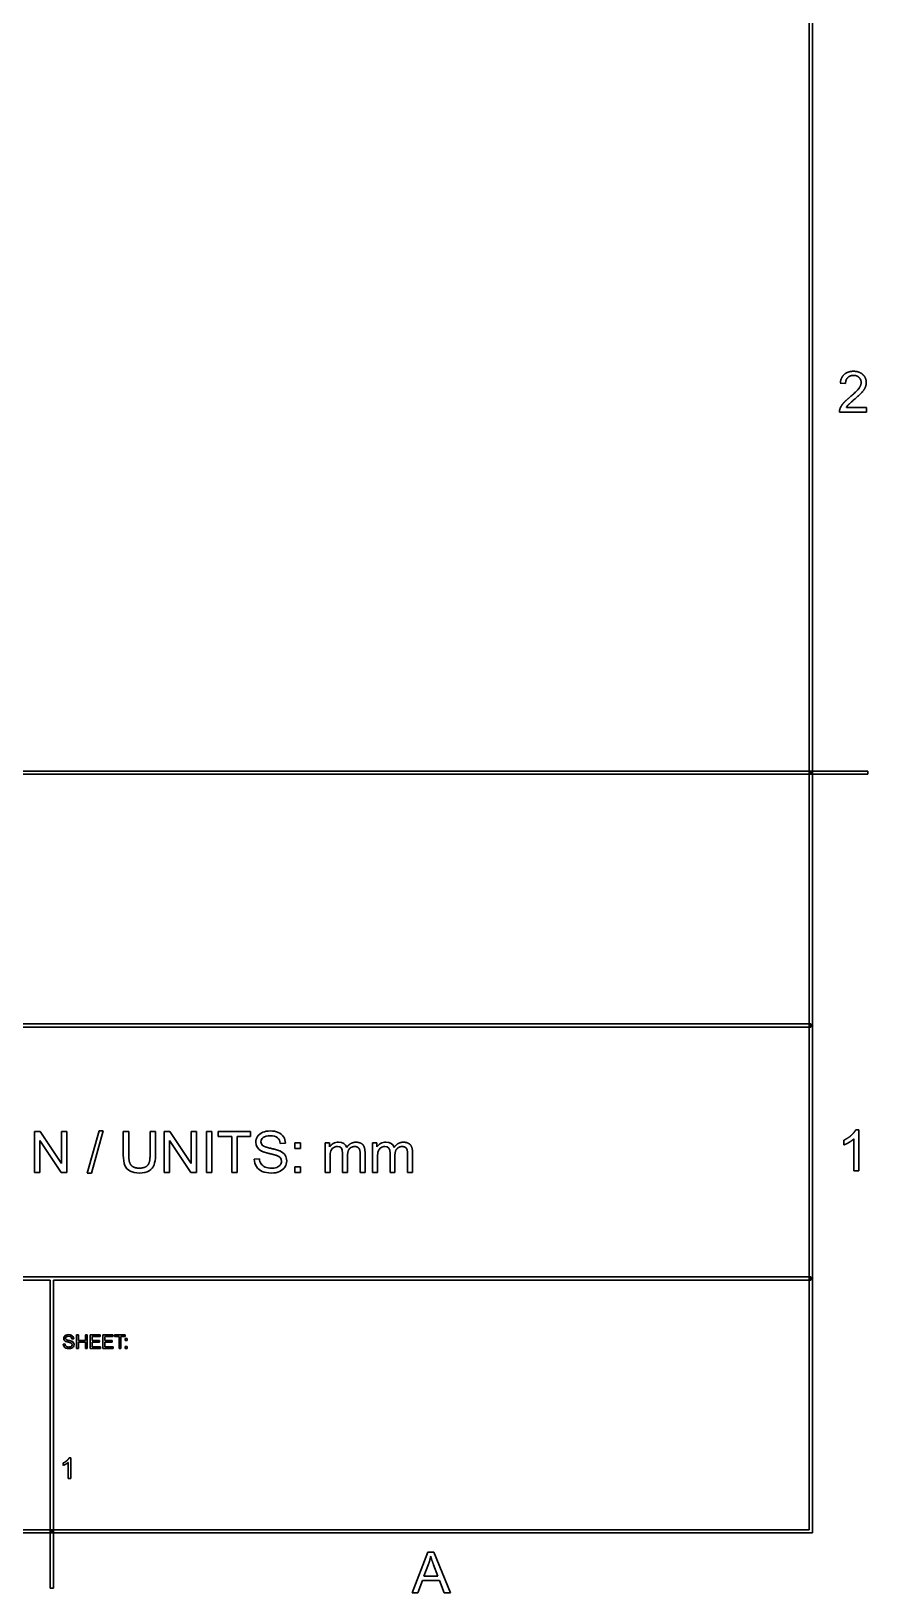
# Model space of a CAD drawing. Header units: millimetres. Extents: x -205 to 205, y -139 to 139.
# Drawn here: x 131.5 to 205, y -138.7 to -1.5 of the extents above; entities that cross this region are included whole.
import ezdxf

# ---------------------------------------------------------------- set-up
doc = ezdxf.new("R2010")
doc.units = ezdxf.units.MM
doc.layers.add('visible', color=7, linetype='Continuous', lineweight=30)

msp = doc.modelspace()

# ---------------------------------------------------------------- linework, layer by layer
at = {"layer": 'visible'}
for p, q in [((199.86, 133.19), (199.86, -133.19)), ((200.14, -133.47), (200.14, 133.47)), ((202.59, -32.43), (203.05, -32.47)), ((202.51, -34.98), (204.88, -34.98)), ((204.88, -34.56), (203.12, -34.56)), ((204.88, -34.98), (204.88, -34.56)), ((200, -66.53), (-0.14, -66.53)), ((66.81, -66.81), (200, -66.81)), ((205, -66.53), (200, -66.53)), ((200, -66.53), (200, -66.81)), ((200, -66.81), (200, -66.53)), ((200, -66.81), (205, -66.81)), ((205, -66.81), (205, -66.53)), ((200, -88.75), (66.81, -88.75)), ((66.81, -89.03), (200, -89.03)), ((200, -89.03), (200, -88.75)), ((131.82, -98.21), (131.82, -101.79)), ((132.31, -98.21), (131.82, -98.21)), ((134.19, -101.02), (132.31, -98.21)), ((134.19, -98.21), (134.19, -101.02)), ((134.64, -98.21), (134.19, -98.21)), ((134.64, -101.79), (134.64, -98.21)), ((137.48, -98.15), (136.44, -101.85)), ((136.8, -101.85), (137.83, -98.15)), ((137.83, -98.15), (137.48, -98.15)), ((139.61, -98.21), (139.61, -100.28)), ((140.09, -98.21), (139.61, -98.21)), ((140.09, -100.28), (140.09, -98.21)), ((141.96, -98.21), (141.96, -100.28)), ((142.43, -98.21), (141.96, -98.21)), ((142.43, -100.28), (142.43, -98.21)), ((143.21, -98.21), (143.21, -101.79)), ((143.7, -98.21), (143.21, -98.21)), ((145.58, -101.02), (143.7, -98.21)), ((145.58, -98.21), (145.58, -101.02)), ((146.03, -98.21), (145.58, -98.21)), ((146.03, -101.79), (146.03, -98.21)), ((146.91, -98.21), (146.91, -101.79)), ((147.38, -98.21), (146.91, -98.21)), ((147.38, -101.79), (147.38, -98.21)), ((147.95, -98.21), (147.95, -98.63)), ((150.79, -98.21), (147.95, -98.21)), ((147.95, -98.63), (149.13, -98.63)), ((149.13, -98.63), (149.13, -101.79)), ((149.6, -98.63), (150.79, -98.63)), ((149.6, -101.79), (149.6, -98.63)), ((150.79, -98.63), (150.79, -98.21)), ((204.22, -98.06), (203.94, -98.06)), ((204.22, -101.65), (204.22, -98.06)), ((132.28, -98.98), (134.16, -101.79)), ((132.28, -101.79), (132.28, -98.98)), ((143.67, -98.98), (145.55, -101.79)), ((143.67, -101.79), (143.67, -98.98)), ((153.4, -99.25), (153.85, -99.22)), ((154.67, -99.2), (154.67, -99.7)), ((155.17, -99.2), (154.67, -99.2)), ((154.67, -99.7), (155.17, -99.7)), ((155.17, -99.7), (155.17, -99.2)), ((157.33, -99.2), (157.33, -101.79)), ((157.72, -99.2), (157.33, -99.2)), ((157.72, -99.56), (157.72, -99.2)), ((158.87, -100.11), (158.87, -101.79)), ((160.41, -100.16), (160.41, -101.79)), ((160.84, -101.79), (160.84, -100.01)), ((161.49, -99.2), (161.49, -101.79)), ((161.89, -99.2), (161.49, -99.2)), ((161.89, -99.56), (161.89, -99.2)), ((163.04, -100.11), (163.04, -101.79)), ((164.57, -100.16), (164.57, -101.79)), ((165.01, -101.79), (165.01, -100.01)), ((202.9, -98.96), (202.9, -99.38)), ((203.78, -98.85), (203.78, -101.65)), ((151.56, -100.6), (151.11, -100.64)), ((154.67, -101.29), (154.67, -101.79)), ((155.17, -101.29), (154.67, -101.29)), ((155.17, -101.79), (155.17, -101.29)), ((157.77, -101.79), (157.77, -100.45)), ((159.31, -101.79), (159.31, -100.28)), ((161.93, -101.79), (161.93, -100.45)), ((163.47, -101.79), (163.47, -100.28)), ((131.82, -101.79), (132.28, -101.79)), ((134.16, -101.79), (134.64, -101.79)), ((136.44, -101.85), (136.8, -101.85)), ((143.21, -101.79), (143.67, -101.79)), ((145.55, -101.79), (146.03, -101.79)), ((146.91, -101.79), (147.38, -101.79)), ((149.13, -101.79), (149.6, -101.79)), ((154.67, -101.79), (155.17, -101.79)), ((157.33, -101.79), (157.77, -101.79)), ((158.87, -101.79), (159.31, -101.79)), ((160.41, -101.79), (160.84, -101.79)), ((161.49, -101.79), (161.93, -101.79)), ((163.04, -101.79), (163.47, -101.79)), ((164.57, -101.79), (165.01, -101.79)), ((203.78, -101.65), (204.22, -101.65)), ((200, -110.97), (66.81, -110.97)), ((200, -111.25), (200, -110.97)), ((66.81, -111.25), (133.19, -111.25)), ((133.19, -111.25), (133.19, -133.33)), ((133.47, -133.33), (133.47, -111.25)), ((133.47, -111.25), (200, -111.25)), ((135.1, -116.42), (135.25, -116.41)), ((135.5, -116.07), (135.5, -117.26)), ((135.66, -116.07), (135.5, -116.07)), ((135.66, -116.56), (135.66, -116.07)), ((136.28, -116.56), (135.66, -116.56)), ((136.28, -116.07), (136.28, -116.56)), ((136.44, -116.07), (136.28, -116.07)), ((136.44, -117.26), (136.44, -116.07)), ((136.71, -116.07), (136.71, -117.26)), ((137.57, -116.07), (136.71, -116.07)), ((136.86, -116.21), (137.57, -116.21)), ((136.86, -116.58), (136.86, -116.21)), ((137.52, -116.58), (136.86, -116.58)), ((137.52, -116.72), (137.52, -116.58)), ((137.57, -116.21), (137.57, -116.07)), ((137.82, -116.07), (137.82, -117.26)), ((138.68, -116.07), (137.82, -116.07)), ((137.98, -116.21), (138.68, -116.21)), ((137.98, -116.58), (137.98, -116.21)), ((138.64, -116.58), (137.98, -116.58)), ((138.64, -116.72), (138.64, -116.58)), ((138.68, -116.21), (138.68, -116.07)), ((138.84, -116.07), (138.84, -116.21)), ((139.78, -116.07), (138.84, -116.07)), ((138.84, -116.21), (139.23, -116.21)), ((139.23, -116.21), (139.23, -117.26)), ((139.39, -116.21), (139.78, -116.21)), ((139.39, -117.26), (139.39, -116.21)), ((139.78, -116.21), (139.78, -116.07)), ((139.78, -116.4), (139.78, -116.57)), ((139.95, -116.4), (139.78, -116.4)), ((139.78, -116.57), (139.95, -116.57)), ((139.95, -116.57), (139.95, -116.4)), ((134.48, -116.87), (134.33, -116.88)), ((135.5, -117.26), (135.66, -117.26)), ((135.66, -116.7), (136.28, -116.7)), ((135.66, -117.26), (135.66, -116.7)), ((136.28, -116.7), (136.28, -117.26)), ((136.28, -117.26), (136.44, -117.26)), ((136.71, -117.26), (137.6, -117.26)), ((136.86, -116.72), (137.52, -116.72)), ((136.86, -117.12), (136.86, -116.72)), ((137.6, -117.12), (136.86, -117.12)), ((137.6, -117.26), (137.6, -117.12)), ((137.82, -117.26), (138.71, -117.26)), ((137.98, -116.72), (138.64, -116.72)), ((137.98, -117.12), (137.98, -116.72)), ((138.71, -117.12), (137.98, -117.12)), ((138.71, -117.26), (138.71, -117.12)), ((139.23, -117.26), (139.39, -117.26)), ((139.78, -117.1), (139.78, -117.26)), ((139.95, -117.1), (139.78, -117.1)), ((139.78, -117.26), (139.95, -117.26)), ((139.95, -117.26), (139.95, -117.1)), ((134.33, -127.33), (134.33, -127.54)), ((134.77, -127.28), (134.77, -128.68)), ((134.99, -126.88), (134.85, -126.88)), ((134.99, -128.68), (134.99, -126.88)), ((134.77, -128.68), (134.99, -128.68)), ((-200.14, -133.47), (200.14, -133.47)), ((199.86, -133.19), (-199.86, -133.19)), ((133.47, -133.33), (133.19, -133.33)), ((133.19, -133.33), (133.19, -138.33)), ((133.19, -133.33), (133.47, -133.33)), ((133.47, -138.33), (133.47, -133.33)), ((166.37, -135.16), (164.99, -138.73)), ((166.88, -135.16), (166.37, -135.16)), ((168.34, -138.73), (166.88, -135.16)), ((166.02, -137.27), (166.42, -136.22)), ((166.86, -136.27), (167.24, -137.27)), ((133.19, -138.33), (133.47, -138.33)), ((165.49, -138.73), (165.89, -137.65)), ((165.89, -137.65), (167.38, -137.65)), ((167.24, -137.27), (166.02, -137.27)), ((167.38, -137.65), (167.8, -138.73)), ((164.99, -138.73), (165.49, -138.73)), ((167.8, -138.73), (168.34, -138.73))]:
    msp.add_line(p, q, dxfattribs=at)
for points, degree, knots in [([(203.81, -33.87), (204.29, -33.47), (204.49, -33.24), (204.7, -33.01), (204.78, -32.81), (204.87, -32.6), (204.87, -32.38), (204.87, -31.96), (204.57, -31.68), (204.27, -31.39), (203.76, -31.39), (203.25, -31.39), (202.94, -31.66), (202.64, -31.92), (202.59, -32.43)], 2, [0, 0, 0, 1, 1, 2, 2, 3, 3, 4.965909, 4.965909, 6.931818, 6.931818, 8.879093, 8.879093, 10.826368, 10.826368, 10.826368]), ([(203.05, -32.47), (203.05, -32.14), (203.24, -31.95), (203.43, -31.75), (203.75, -31.75), (204.05, -31.75), (204.23, -31.93), (204.42, -32.11), (204.42, -32.38), (204.42, -32.62), (204.22, -32.9), (204.01, -33.18), (203.43, -33.66)], 2, [0, 0, 0, 1, 1, 2, 2, 2.946154, 2.946154, 3.892308, 3.892308, 4.794249, 4.794249, 5.69619, 5.69619, 5.69619]), ([(203.43, -33.66), (203.05, -33.97), (202.85, -34.2), (202.65, -34.44), (202.56, -34.68)], 2, [0, 0, 0, 1, 1, 2, 2, 2]), ([(203.12, -34.56), (203.19, -34.44), (203.31, -34.32), (203.42, -34.21), (203.81, -33.87)], 2, [0, 0, 0, 1, 1, 2, 2, 2]), ([(153.85, -99.22), (153.85, -99.01), (153.79, -98.82), (153.68, -98.66), (153.57, -98.49), (153.41, -98.36), (153.21, -98.28), (153.01, -98.19), (152.77, -98.15), (152.51, -98.15), (152.27, -98.15), (152.05, -98.19), (151.85, -98.27), (151.65, -98.35), (151.5, -98.47), (151.4, -98.63), (151.3, -98.79), (151.25, -98.96), (151.25, -99.14), (151.25, -99.46), (151.41, -99.74), (151.76, -99.92)], 3, [0, 0, 0, 0, 1, 1, 1, 2, 2, 2, 3, 3, 3, 3.907975, 3.907975, 3.907975, 4.815951, 4.815951, 4.815951, 5.723926, 5.723926, 5.723926, 7.376278, 7.376278, 7.376278, 7.376278]), ([(151.84, -99.42), (151.75, -99.34), (151.7, -99.23), (151.7, -99.11), (151.7, -98.96), (151.77, -98.83), (151.9, -98.73), (152.03, -98.62), (152.24, -98.57), (152.53, -98.57), (153.08, -98.57), (153.35, -98.8), (153.4, -99.25)], 3, [0, 0, 0, 0, 1, 1, 1, 2.151899, 2.151899, 2.151899, 3.303797, 3.303797, 3.303797, 5.515967, 5.515967, 5.515967, 5.515967]), ([(203.94, -98.06), (203.82, -98.29), (203.55, -98.54), (203.27, -98.78), (202.9, -98.96)], 2, [0, 0, 0, 1, 1, 2, 2, 2]), ([(151.11, -100.64), (151.12, -100.88), (151.18, -101.09), (151.31, -101.28), (151.43, -101.47), (151.6, -101.62), (151.82, -101.71), (152.04, -101.8), (152.31, -101.85), (152.64, -101.85), (152.89, -101.85), (153.12, -101.81), (153.33, -101.71), (153.53, -101.62), (153.69, -101.49), (153.8, -101.32), (153.91, -101.15), (153.96, -100.97), (153.96, -100.78), (153.96, -100.4), (153.77, -100.1), (153.35, -99.91)], 3, [0, 0, 0, 0, 1, 1, 1, 2, 2, 2, 3, 3, 3, 3.788945, 3.788945, 3.788945, 4.577889, 4.577889, 4.577889, 5.366834, 5.366834, 5.366834, 6.95821, 6.95821, 6.95821, 6.95821]), ([(151.76, -99.92), (151.95, -100.02), (152.45, -100.14), (152.94, -100.26), (153.08, -100.31)], 2, [0, 0, 0, 1, 1, 2, 2, 2]), ([(153.35, -99.91), (153.14, -99.81), (152.56, -99.68), (151.98, -99.55), (151.84, -99.42)], 2, [0, 0, 0, 1, 1, 2, 2, 2]), ([(159.24, -99.59), (159.14, -99.31), (158.89, -99.14), (158.51, -99.14), (158.34, -99.14), (158.18, -99.18), (158.05, -99.26), (157.91, -99.33), (157.8, -99.43), (157.72, -99.56)], 3, [0, 0, 0, 0, 2, 2, 2, 2.898305, 2.898305, 2.898305, 3.79661, 3.79661, 3.79661, 3.79661]), ([(157.77, -100.45), (157.77, -100.21), (157.79, -100.03), (157.84, -99.9), (157.89, -99.78), (157.96, -99.68), (158.07, -99.62), (158.17, -99.55), (158.29, -99.52), (158.41, -99.52), (158.74, -99.52), (158.87, -99.72), (158.87, -100.11)], 3, [0, 0, 0, 0, 1, 1, 1, 2, 2, 2, 3, 3, 3, 5.631579, 5.631579, 5.631579, 5.631579]), ([(160.84, -100.01), (160.84, -99.57), (160.64, -99.35), (160.43, -99.14), (160.04, -99.14), (159.55, -99.14), (159.24, -99.59)], 2, [0, 0, 0, 1, 1, 2, 2, 3.278481, 3.278481, 3.278481]), ([(159.31, -100.28), (159.31, -99.88), (159.49, -99.7), (159.67, -99.52), (159.94, -99.52), (160.1, -99.52), (160.21, -99.59), (160.32, -99.66), (160.36, -99.78), (160.41, -99.89), (160.41, -100.16)], 2, [0, 0, 0, 1, 1, 2, 2, 2.553571, 2.553571, 3.107143, 3.107143, 3.660714, 3.660714, 3.660714]), ([(163.41, -99.59), (163.31, -99.31), (163.06, -99.14), (162.67, -99.14), (162.5, -99.14), (162.35, -99.18), (162.21, -99.26), (162.08, -99.33), (161.97, -99.43), (161.89, -99.56)], 3, [0, 0, 0, 0, 2, 2, 2, 2.898305, 2.898305, 2.898305, 3.79661, 3.79661, 3.79661, 3.79661]), ([(161.93, -100.45), (161.93, -100.21), (161.96, -100.03), (162.01, -99.9), (162.05, -99.78), (162.13, -99.68), (162.23, -99.62), (162.34, -99.55), (162.45, -99.52), (162.58, -99.52), (162.9, -99.52), (163.03, -99.72), (163.04, -100.11)], 3, [0, 0, 0, 0, 1, 1, 1, 2, 2, 2, 3, 3, 3, 5.631579, 5.631579, 5.631579, 5.631579]), ([(165.01, -100.01), (165.01, -99.57), (164.8, -99.35), (164.59, -99.14), (164.21, -99.14), (163.71, -99.14), (163.41, -99.59)], 2, [0, 0, 0, 1, 1, 2, 2, 3.278481, 3.278481, 3.278481]), ([(163.47, -100.28), (163.47, -99.88), (163.66, -99.7), (163.84, -99.52), (164.11, -99.52), (164.26, -99.52), (164.37, -99.59), (164.49, -99.66), (164.53, -99.78), (164.57, -99.89), (164.57, -100.16)], 2, [0, 0, 0, 1, 1, 2, 2, 2.553571, 2.553571, 3.107143, 3.107143, 3.660714, 3.660714, 3.660714]), ([(202.9, -99.38), (203.11, -99.31), (203.37, -99.15), (203.62, -99), (203.78, -98.85)], 2, [0, 0, 0, 1, 1, 2, 2, 2]), ([(139.61, -100.28), (139.61, -100.66), (139.66, -100.96), (139.75, -101.18), (139.93, -101.61), (140.36, -101.85), (141.03, -101.85), (141.38, -101.85), (141.65, -101.79), (141.87, -101.65), (142.08, -101.52), (142.23, -101.35), (142.31, -101.14), (142.39, -100.92), (142.43, -100.64), (142.43, -100.28)], 3, [0, 0, 0, 0, 1, 1, 1, 3, 3, 3, 4.029126, 4.029126, 4.029126, 5.058252, 5.058252, 5.058252, 6.087379, 6.087379, 6.087379, 6.087379]), ([(141.96, -100.28), (141.96, -100.95), (141.73, -101.19), (141.51, -101.42), (140.99, -101.42), (140.68, -101.42), (140.47, -101.3), (140.26, -101.19), (140.18, -100.96), (140.09, -100.74), (140.09, -100.28)], 2, [0, 0, 0, 1, 1, 2, 2, 2.584112, 2.584112, 3.168224, 3.168224, 3.752336, 3.752336, 3.752336]), ([(153.08, -100.31), (153.39, -100.43), (153.5, -100.59), (153.5, -100.82), (153.5, -100.93), (153.47, -101.03), (153.4, -101.13), (153.34, -101.22), (153.23, -101.29), (153.09, -101.35), (152.96, -101.4), (152.8, -101.43), (152.62, -101.43), (152.41, -101.43), (152.23, -101.39), (152.07, -101.32), (151.9, -101.25), (151.78, -101.16), (151.71, -101.04), (151.63, -100.93), (151.58, -100.78), (151.56, -100.6)], 3, [0, 0, 0, 0, 2, 2, 2, 2.985507, 2.985507, 2.985507, 3.971014, 3.971014, 3.971014, 4.956522, 4.956522, 4.956522, 6.066327, 6.066327, 6.066327, 7.176133, 7.176133, 7.176133, 8.285938, 8.285938, 8.285938, 8.285938]), ([(134.33, -116.88), (134.34, -117.04), (134.43, -117.18), (134.57, -117.24), (134.64, -117.27), (134.73, -117.28), (134.84, -117.28), (134.93, -117.28), (135, -117.27), (135.07, -117.24), (135.21, -117.18), (135.28, -117.05), (135.28, -116.93), (135.28, -116.8), (135.22, -116.7), (135.08, -116.63)], 3, [0, 0, 0, 0, 2, 2, 2, 3, 3, 3, 3.788945, 3.788945, 3.788945, 5.366834, 5.366834, 5.366834, 6.95821, 6.95821, 6.95821, 6.95821]), ([(135.25, -116.41), (135.24, -116.27), (135.17, -116.15), (135.03, -116.09), (134.97, -116.06), (134.89, -116.05), (134.8, -116.05), (134.72, -116.05), (134.65, -116.06), (134.58, -116.09), (134.45, -116.14), (134.38, -116.26), (134.38, -116.38), (134.38, -116.49), (134.43, -116.58), (134.55, -116.64)], 3, [0, 0, 0, 0, 2, 2, 2, 3, 3, 3, 3.907975, 3.907975, 3.907975, 5.723926, 5.723926, 5.723926, 7.376278, 7.376278, 7.376278, 7.376278]), ([(134.58, -116.47), (134.55, -116.45), (134.53, -116.41), (134.53, -116.37), (134.53, -116.32), (134.55, -116.28), (134.6, -116.24), (134.64, -116.21), (134.71, -116.19), (134.81, -116.19), (134.99, -116.19), (135.08, -116.27), (135.1, -116.42)], 3, [0, 0, 0, 0, 1, 1, 1, 2.151899, 2.151899, 2.151899, 3.303797, 3.303797, 3.303797, 5.515967, 5.515967, 5.515967, 5.515967]), ([(134.55, -116.64), (134.61, -116.67), (134.78, -116.71), (134.94, -116.75), (134.99, -116.77)], 2, [0, 0, 0, 1, 1, 2, 2, 2]), ([(135.08, -116.63), (135.01, -116.6), (134.82, -116.56), (134.62, -116.52), (134.58, -116.47)], 2, [0, 0, 0, 1, 1, 2, 2, 2]), ([(134.99, -116.77), (135.09, -116.81), (135.13, -116.86), (135.13, -116.94), (135.13, -117.01), (135.09, -117.08), (134.99, -117.12), (134.95, -117.13), (134.89, -117.14), (134.83, -117.14), (134.77, -117.14), (134.71, -117.13), (134.65, -117.11), (134.54, -117.06), (134.5, -116.99), (134.48, -116.87)], 3, [0, 0, 0, 0, 2, 2, 2, 3.971014, 3.971014, 3.971014, 4.956522, 4.956522, 4.956522, 6.066327, 6.066327, 6.066327, 8.285938, 8.285938, 8.285938, 8.285938]), ([(134.85, -126.88), (134.79, -127), (134.66, -127.12), (134.52, -127.24), (134.33, -127.33)], 2, [0, 0, 0, 1, 1, 2, 2, 2]), ([(134.33, -127.54), (134.44, -127.5), (134.56, -127.43), (134.69, -127.35), (134.77, -127.28)], 2, [0, 0, 0, 1, 1, 2, 2, 2])]:
    msp.add_open_spline(points, degree=degree, knots=knots, dxfattribs=at)
for points in [[(202.51, -34.98), (202.51, -34.83), (202.56, -34.68)], [(166.61, -135.53), (166.54, -135.88), (166.42, -136.22)], [(166.86, -136.27), (166.69, -135.82), (166.61, -135.53)]]:
    msp.add_open_spline(points, degree=2, dxfattribs=at)

doc.saveas('drawing.dxf')
